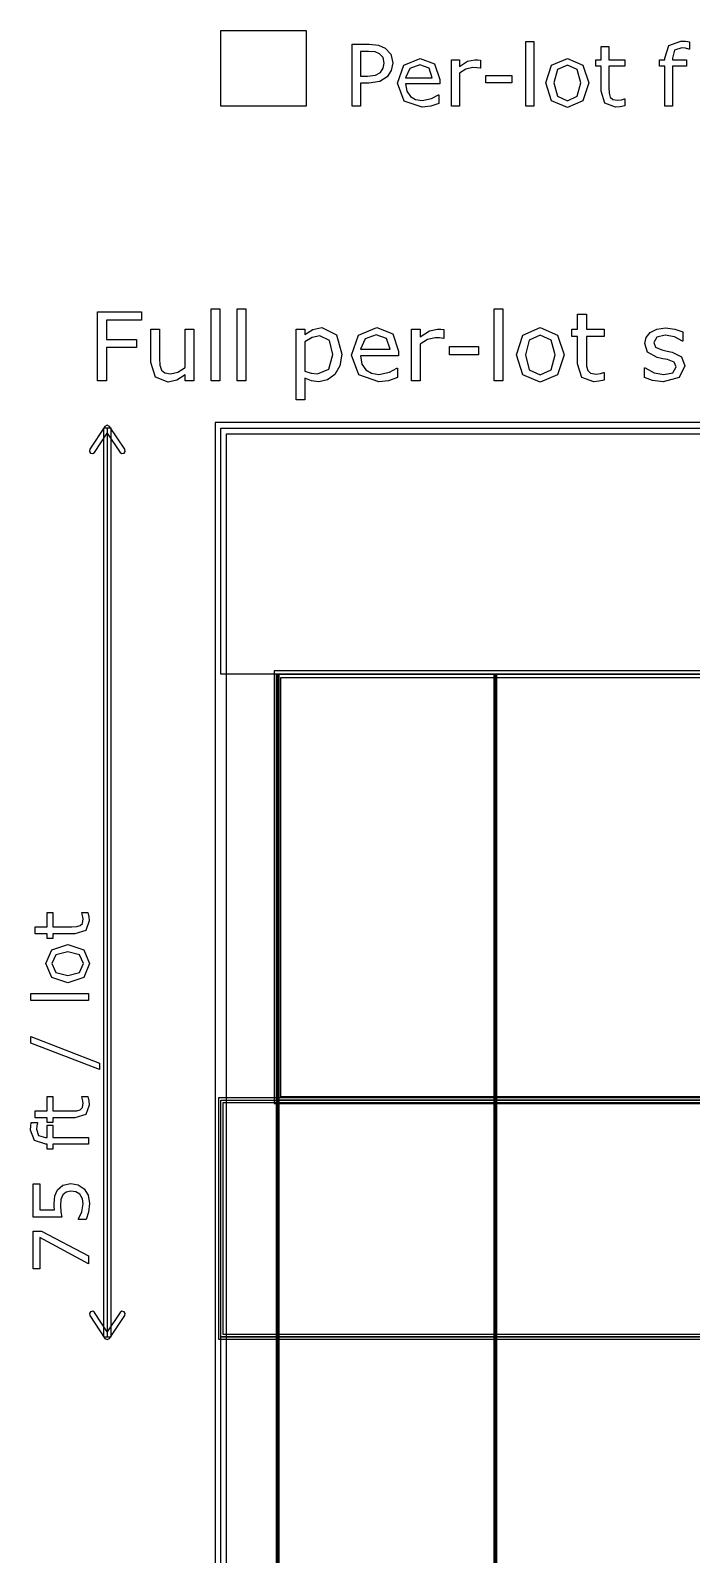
# Model space of a CAD drawing. Extents: x -1 to 182, y 89 to 480.
# Drawn here: x -0.56 to 17.92, y 433.12 to 475.72 of the extents above; entities that cross this region are included whole.
import ezdxf

# ---------------------------------------------------------------- set-up
doc = ezdxf.new("R2010")
doc.units = 0

msp = doc.modelspace()

# ---------------------------------------------------------------- linework, layer by layer
at = {"layer": 'Layer 1', "color": 7}
for points in [[(4.762494, 475.721174), (7.143741, 475.721174), (7.143741, 473.60451), (4.762494, 473.60451), (4.762494, 475.721174)], [(13.508719, 473.60451), (13.290128, 473.60451), (13.290128, 475.4137), (13.508719, 475.4137), (13.508719, 473.60451)], [(17.860774, 475.202085), (17.849148, 475.202085), (17.754968, 475.223013), (17.652648, 475.234642), (17.44801, 475.171855), (17.385223, 474.94745), (17.385223, 474.903267), (17.779385, 474.903267), (17.779385, 474.719557), (17.392198, 474.719557), (17.392198, 473.60451), (17.173607, 473.60451), (17.173607, 474.719557), (17.025942, 474.719557), (17.025942, 474.903266), (17.173607, 474.903266), (17.173607, 474.946287), (17.288716, 475.300916), (17.621254, 475.425327), (17.752641, 475.41835), (17.860774, 475.402073), (17.860774, 475.202085)], [(9.567104, 474.812574), (9.526409, 474.598634), (9.414788, 474.428877), (9.203173, 474.294002), (8.895053, 474.249819), (8.664835, 474.249819), (8.664835, 473.60451), (8.434617, 473.60451), (8.434617, 475.335797), (8.904355, 475.335797), (9.168292, 475.309055), (9.36014, 475.227665), (9.512457, 475.062559), (9.567104, 474.812574), (9.567104, 474.812574)], [(9.327584, 474.806761), (9.296191, 474.962566), (9.200848, 475.070699), (9.072949, 475.121858), (8.892728, 475.138135), (8.664835, 475.138135), (8.664835, 474.446318), (8.859009, 474.446318), (9.085739, 474.470736), (9.227591, 474.550964), (9.30433, 474.668398), (9.327584, 474.806762), (9.327584, 474.806761)], [(16.060886, 473.616137), (15.92601, 473.589395), (15.796949, 473.57893), (15.494642, 473.6859), (15.39116, 474.028902), (15.39116, 474.719557), (15.243495, 474.719557), (15.243495, 474.903266), (15.39116, 474.903266), (15.39116, 475.276499), (15.609751, 475.276499), (15.609751, 474.903266), (16.060886, 474.903266), (16.060886, 474.719557), (15.609751, 474.719557), (15.609751, 474.127733), (15.614403, 473.967278), (15.646959, 473.860308), (15.716722, 473.791708), (15.853922, 473.77078), (15.965543, 473.785895), (16.049259, 473.812638), (16.060887, 473.812638), (16.060886, 473.616137)], [(10.882139, 474.231216), (9.925221, 474.231216), (9.961266, 474.021927), (10.060097, 473.876587), (10.203111, 473.792871), (10.386821, 473.764966), (10.653083, 473.817288), (10.844932, 473.921933), (10.85656, 473.921933), (10.85656, 473.683576), (10.630993, 473.605674), (10.389147, 473.57428), (9.884528, 473.748688), (9.703144, 474.246331), (9.876389, 474.752114), (10.3345, 474.939311), (10.739126, 474.785833), (10.88214, 474.349813), (10.882139, 474.231216)], [(10.669361, 474.398647), (10.582157, 474.66491), (10.322871, 474.75909), (10.042656, 474.655608), (9.925221, 474.398647), (10.669361, 474.398647)], [(12.023928, 474.66491), (12.012302, 474.66491), (11.916959, 474.681187), (11.808826, 474.687), (11.61349, 474.641654), (11.432106, 474.526545), (11.432106, 473.60451), (11.213515, 473.60451), (11.213515, 474.903266), (11.432106, 474.903266), (11.432106, 474.711418), (11.661161, 474.859083), (11.864637, 474.903266), (11.94719, 474.899779), (12.023929, 474.889315), (12.023928, 474.66491)], [(15.048158, 474.253307), (14.885378, 473.752175), (14.449358, 473.568466), (14.011013, 473.752175), (13.849396, 474.253307), (14.011013, 474.754438), (14.449358, 474.939311), (14.885378, 474.754438), (15.048158, 474.253307), (15.048158, 474.253307)], [(14.822591, 474.253307), (14.72376, 474.627702), (14.449358, 474.75095), (14.172631, 474.627702), (14.074963, 474.253307), (14.173794, 473.8824), (14.449358, 473.756826), (14.722597, 473.881237), (14.822591, 474.253307), (14.822591, 474.253307)], [(12.894804, 474.256796), (12.169268, 474.256796), (12.169268, 474.467248), (12.894804, 474.467248), (12.894804, 474.256796)], [(4.734847, 465.931603), (4.491968, 465.931603), (4.491968, 467.941814), (4.734847, 467.941814), (4.734847, 465.931603)], [(5.4609, 465.931603), (5.218021, 465.931603), (5.218021, 467.941814), (5.4609, 467.941814), (5.4609, 465.931603)], [(12.646499, 465.931603), (12.40362, 465.931603), (12.40362, 467.941814), (12.646499, 467.941814), (12.646499, 465.931603)], [(15.48224, 465.944522), (15.332378, 465.914808), (15.188976, 465.90318), (14.85308, 466.022035), (14.7381, 466.403149), (14.7381, 467.170543), (14.574028, 467.170543), (14.574028, 467.374664), (14.7381, 467.374664), (14.7381, 467.789367), (14.980979, 467.789367), (14.980979, 467.374664), (15.48224, 467.374664), (15.48224, 467.170543), (14.980979, 467.170543), (14.980979, 466.512961), (14.986146, 466.334677), (15.02232, 466.215822), (15.099834, 466.139599), (15.252279, 466.116345), (15.376303, 466.133141), (15.46932, 466.162854), (15.48224, 466.162854), (15.48224, 465.944522)], [(4.011378, 465.931603), (3.768499, 465.931603), (3.768499, 466.0918), (3.533372, 465.94323), (3.285325, 465.891554), (2.931342, 466.029788), (2.804735, 466.438032), (2.804735, 467.374666), (3.047614, 467.374666), (3.047614, 466.553011), (3.057948, 466.364393), (3.101873, 466.231326), (3.192307, 466.148644), (3.353796, 466.122805), (3.559209, 466.171897), (3.768499, 466.297213), (3.768499, 467.374665), (4.011378, 467.374665), (4.011378, 465.931603)], [(8.141612, 466.670575), (8.091227, 466.34889), (7.949117, 466.103427), (7.747579, 465.954857), (7.503409, 465.903181), (7.299287, 465.927726), (7.114544, 466.003949), (7.114544, 465.399335), (6.871665, 465.399335), (6.871665, 467.374665), (7.114544, 467.374665), (7.114544, 467.223511), (7.331585, 467.359162), (7.589966, 467.414714), (7.995626, 467.217051), (8.141612, 466.670574), (8.141612, 466.670575)], [(9.728076, 466.627943), (8.664835, 466.627943), (8.704884, 466.3954), (8.814696, 466.233911), (8.973601, 466.140893), (9.177723, 466.109887), (9.47357, 466.168024), (9.686735, 466.284295), (9.699655, 466.284295), (9.699655, 466.019454), (9.449024, 465.932896), (9.180307, 465.898014), (8.619619, 466.091801), (8.418081, 466.644738), (8.610575, 467.206718), (9.119587, 467.414716), (9.569172, 467.244184), (9.728077, 466.759718), (9.728076, 466.627943)], [(10.996731, 467.109824), (10.983811, 467.109824), (10.877875, 467.127911), (10.757727, 467.13437), (10.540686, 467.083985), (10.339149, 466.956086), (10.339149, 465.931603), (10.09627, 465.931603), (10.09627, 467.374666), (10.339149, 467.374666), (10.339149, 467.161501), (10.593655, 467.325573), (10.819739, 467.374666), (10.911465, 467.37079), (10.996731, 467.359161), (10.996731, 467.109824)], [(14.356987, 466.652488), (14.17612, 466.095675), (13.691654, 465.891554), (13.204604, 466.095675), (13.025028, 466.652488), (13.204604, 467.209301), (13.691654, 467.414715), (14.17612, 467.209301), (14.356987, 466.652488), (14.356987, 466.652488)], [(17.736621, 466.347598), (17.572549, 466.023329), (17.12684, 465.896721), (16.832285, 465.934187), (16.608784, 466.018161), (16.608784, 466.290754), (16.621704, 466.290754), (16.877502, 466.152519), (17.147511, 466.102135), (17.398141, 466.153811), (17.488575, 466.316592), (17.439482, 466.445783), (17.250863, 466.520714), (17.115213, 466.547844), (16.96406, 466.581433), (16.694051, 466.728711), (16.615244, 466.969006), (16.651418, 467.136954), (16.763814, 467.277772), (16.947265, 467.373374), (17.197895, 467.409547), (17.458861, 467.377249), (17.679777, 467.301027), (17.679777, 467.041353), (17.666858, 467.041353), (17.440773, 467.156333), (17.179808, 467.204133), (16.955015, 467.152457), (16.86329, 467.001304), (16.918842, 466.866945), (17.094542, 466.793306), (17.244403, 466.7623), (17.383929, 466.733879), (17.644895, 466.600812), (17.736621, 466.347598), (17.736621, 466.347598)], [(7.890981, 466.664117), (7.80184, 467.054273), (7.527955, 467.183464), (7.317374, 467.138247), (7.114544, 467.019392), (7.114544, 466.201613), (7.291535, 466.13831), (7.460775, 466.121514), (7.777293, 466.258456), (7.890981, 466.664116), (7.890981, 466.664117)], [(9.491657, 466.813978), (9.394763, 467.109825), (9.106668, 467.21447), (8.795318, 467.09949), (8.664835, 466.813978), (9.491657, 466.813978)], [(11.964371, 466.656364), (11.15822, 466.656364), (11.15822, 466.8902), (11.964371, 466.8902), (11.964371, 466.656364)], [(14.106356, 466.652488), (13.996544, 467.068483), (13.691654, 467.205425), (13.384179, 467.068483), (13.275659, 466.652488), (13.385471, 466.240369), (13.691654, 466.100843), (13.995252, 466.239077), (14.106356, 466.652488), (14.106356, 466.652488)], [(1.521352, 464.652613), (1.098123, 464.01751), (1.086426, 463.957871), (1.120344, 463.90744), (1.179983, 463.895742), (1.230414, 463.929659), (1.587498, 464.465544), (1.944582, 463.929661), (1.995013, 463.895743), (2.054652, 463.907441), (2.08857, 463.957872), (2.076873, 464.017512), (1.653644, 464.652613), (1.587498, 464.688105), (1.521352, 464.652613), (1.521352, 464.652613)], [(1.587498, 464.608688), (1.587498, 439.20872)], [(4.762494, 464.608688), (64.029086, 464.608688), (64.029086, 457.72953), (4.762494, 457.72953), (4.762494, 464.608688)], [(6.349992, 457.72953), (6.349992, 369.623391)], [(12.435401, 457.72953), (12.435401, 369.623391)], [(1.04791, 451.070924), (1.07167, 450.951035), (1.080983, 450.836313), (0.985897, 450.567596), (0.681008, 450.475612), (0.067093, 450.475612), (0.067093, 450.344354), (-0.096205, 450.344354), (-0.096205, 450.475612), (-0.427968, 450.475612), (-0.427968, 450.669915), (-0.096205, 450.669915), (-0.096205, 451.070924), (0.067093, 451.070924), (0.067093, 450.669915), (0.593158, 450.669915), (0.735784, 450.674049), (0.83087, 450.702988), (0.891846, 450.765), (0.910446, 450.886956), (0.897005, 450.986175), (0.873246, 451.060589), (0.873246, 451.070924), (1.04791, 451.070924)], [(0.481536, 450.170722), (0.926988, 450.026028), (1.090283, 449.638455), (0.926988, 449.248815), (0.481536, 449.105155), (0.036087, 449.248815), (-0.128243, 449.638455), (0.036087, 450.026028), (0.481536, 450.170722), (0.481536, 450.170722)], [(0.481536, 449.970217), (0.148741, 449.882367), (0.039188, 449.638455), (0.148741, 449.392475), (0.481536, 449.305659), (0.811233, 449.393509), (0.922853, 449.638455), (0.812265, 449.881334), (0.481536, 449.970217), (0.481536, 449.970217)], [(1.058245, 448.802331), (1.058245, 448.608028), (-0.549922, 448.608028), (-0.549922, 448.802331), (1.058245, 448.802331)], [(-0.549922, 447.598272), (1.372437, 446.857233), (1.372437, 446.678433), (-0.549922, 447.416371), (-0.549922, 447.598272)], [(1.04791, 445.921891), (1.07167, 445.802001), (1.080983, 445.68728), (0.985897, 445.418563), (0.681008, 445.326579), (0.067093, 445.326579), (0.067093, 445.195321), (-0.096205, 445.195321), (-0.096205, 445.326579), (-0.427968, 445.326579), (-0.427968, 445.520882), (-0.096205, 445.520882), (-0.096205, 445.921891), (0.067093, 445.921891), (0.067093, 445.520882), (0.593158, 445.520882), (0.735784, 445.525017), (0.83087, 445.553956), (0.891846, 445.615968), (0.910446, 445.737924), (0.897005, 445.837143), (0.873246, 445.911557), (0.873246, 445.921891), (1.04791, 445.921891)], [(4.696348, 445.889441), (4.696348, 439.142574), (64.095232, 439.142574), (64.095232, 445.889441), (4.696348, 445.889441)], [(-0.361822, 445.199455), (-0.361822, 445.18912), (-0.380422, 445.105405), (-0.390768, 445.014454), (-0.334956, 444.832553), (-0.135487, 444.776743), (-0.096213, 444.776743), (-0.096213, 445.127109), (0.067085, 445.127109), (0.067085, 444.782944), (1.058245, 444.782944), (1.058245, 444.588641), (0.067093, 444.588641), (0.067093, 444.457383), (-0.096205, 444.457383), (-0.096205, 444.588641), (-0.134445, 444.588641), (-0.449672, 444.69096), (-0.560259, 444.986549), (-0.554068, 445.103337), (-0.539596, 445.199455), (-0.361822, 445.199455)], [(0.569386, 443.493101), (0.775059, 443.453827), (0.940424, 443.34634), (1.052043, 443.168574), (1.090283, 442.930863), (1.063412, 442.687984), (1.000367, 442.49058), (0.782293, 442.49058), (0.782293, 442.50505), (0.874278, 442.703487), (0.911483, 442.926729), (0.89082, 443.068322), (0.818472, 443.191312), (0.71202, 443.259525), (0.568359, 443.283295), (0.434001, 443.25539), (0.346149, 443.179942), (0.291372, 443.048684), (0.274836, 442.877119), (0.287245, 442.701419), (0.312036, 442.556725), (-0.480681, 442.556725), (-0.480681, 443.482766), (-0.299812, 443.482766), (-0.299812, 442.756196), (0.109464, 442.756196), (0.103272, 442.847146), (0.101156, 442.927761), (0.122851, 443.146869), (0.197265, 443.319468), (0.344027, 443.447626), (0.569335, 443.493101), (0.569386, 443.493101)], [(-0.2502, 442.163985), (1.058245, 441.467388), (1.058245, 441.246213), (-0.299809, 441.987252), (-0.299809, 441.110821), (-0.480678, 441.110821), (-0.480678, 442.163985), (-0.2502, 442.163985)], [(1.120344, 439.909968), (1.086427, 439.859538), (1.098123, 439.799899), (1.521352, 439.164794), (1.587498, 439.129302), (1.653644, 439.164794), (2.076873, 439.799899), (2.088569, 439.859538), (2.054652, 439.909968), (1.995012, 439.921663), (1.944582, 439.887743), (1.587498, 439.351865), (1.230414, 439.887748), (1.179984, 439.921669), (1.120344, 439.909973), (1.120344, 439.909968)], [(4.762494, 439.20872), (64.029086, 439.20872), (64.029086, 432.329562), (4.762494, 432.329562), (4.762494, 439.20872)]]:
    msp.add_lwpolyline(points, dxfattribs=at)
for points in [[(2.542477, 467.62788), (1.56967, 467.62788), (1.56967, 467.085278), (2.405535, 467.085278), (2.405535, 466.857902), (1.56967, 466.857902), (1.56967, 465.931603), (1.313872, 465.931603), (1.313872, 467.855256), (2.542477, 467.855256), (2.542477, 467.62788)], [(4.603848, 464.767334), (4.603848, 345.123108), (64.187733, 345.123108), (64.187733, 464.767334), (4.603848, 464.767334)], [(1.481561, 464.608688), (1.481561, 439.20872), (1.693435, 439.20872), (1.693435, 464.608688), (1.481561, 464.608688)], [(4.92114, 464.450042), (63.870439, 464.450042), (63.870439, 345.440402), (4.92114, 345.440402), (4.92114, 464.450042)], [(6.257491, 457.822031), (6.257491, 445.730794), (62.534089, 445.730794), (62.534089, 457.822031), (6.257491, 457.822031)], [(6.310201, 457.72953), (6.310201, 369.623391), (6.389783, 369.623391), (6.389783, 457.72953), (6.310201, 457.72953)], [(6.349992, 457.72953), (62.441588, 457.72953), (62.441588, 445.823295), (6.349992, 445.823295), (6.349992, 457.72953)], [(6.442493, 457.637029), (62.349087, 457.637029), (62.349087, 445.915796), (6.442493, 445.915796), (6.442493, 457.637029)], [(12.39561, 457.72953), (12.39561, 369.623391), (12.475192, 369.623391), (12.475192, 457.72953), (12.39561, 457.72953)], [(4.762494, 445.823295), (64.029086, 445.823295), (64.029086, 439.20872), (4.762494, 439.20872), (4.762494, 445.823295)], [(4.82864, 445.757149), (63.96294, 445.757149), (63.96294, 439.274866), (4.82864, 439.274866), (4.82864, 445.757149)]]:
    msp.add_lwpolyline(points, close=True, dxfattribs=at)

doc.saveas('drawing.dxf')
